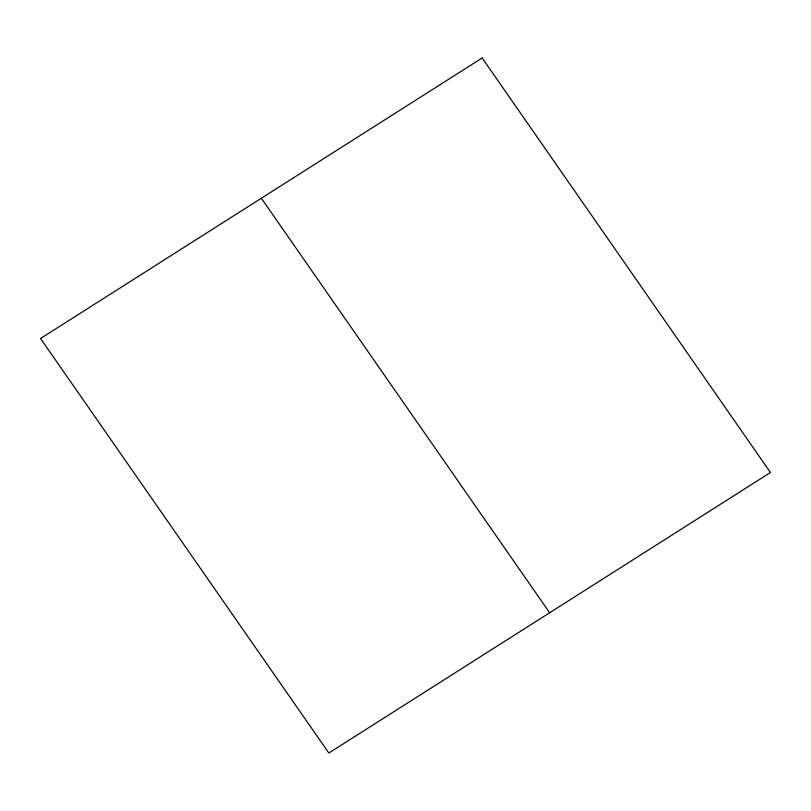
<?xml version="1.0" encoding="UTF-8"?>
<svg xmlns="http://www.w3.org/2000/svg" width="811" height="811" viewBox="0 0 811 811"><rect width="100%" height="100%" fill="white"/><g stroke="black" fill="none" stroke-linecap="round" stroke-linejoin="round"><path stroke-width="1.22" d="M261.355 198.239L549.645 612.761M482.16 57.976L40.55 338.501L328.84 753.024L770.45 472.499L482.16 57.976"/></g></svg>
